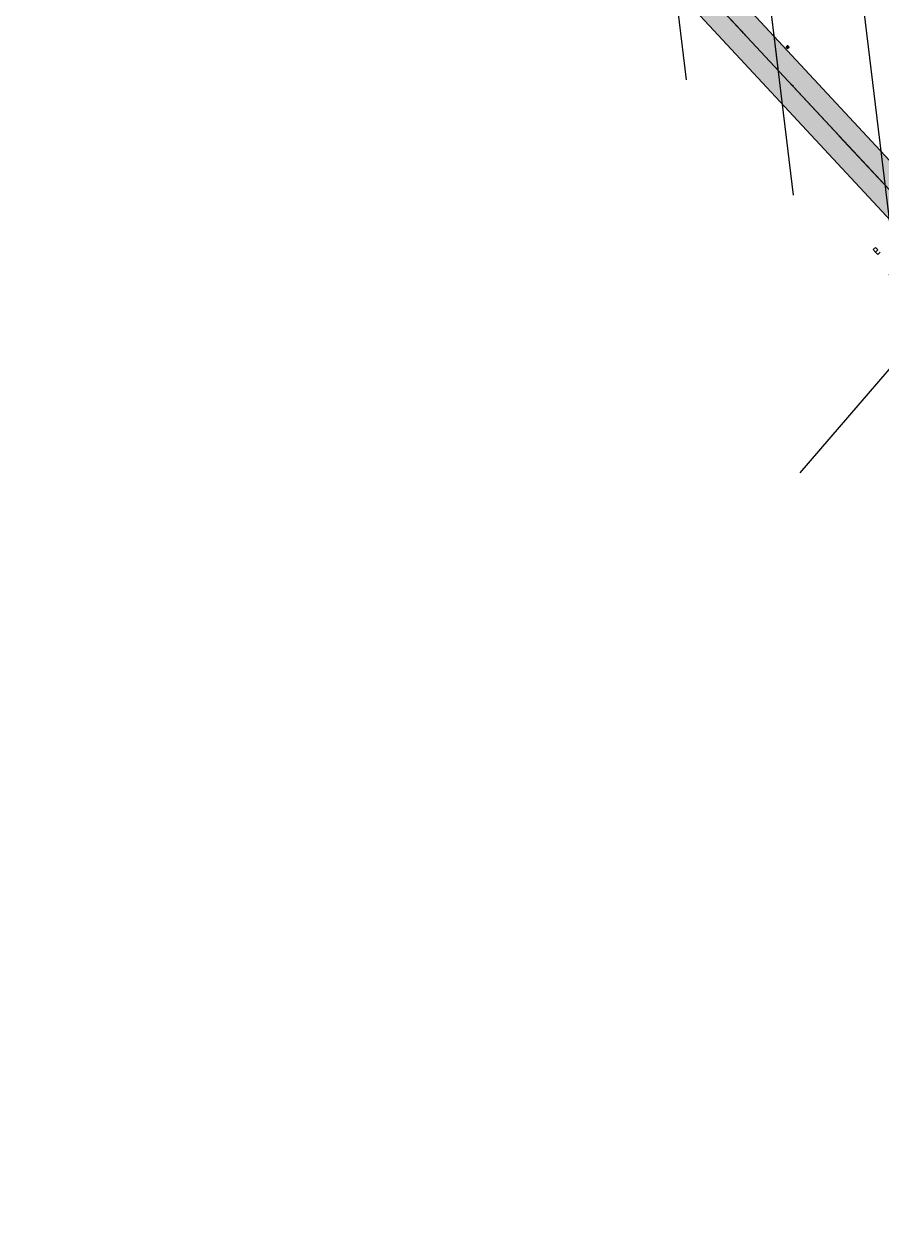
# Model space of a CAD drawing. Header units: inches. Extents: x 400392 to 401495, y 4543971 to 4544133.
# Drawn here: x 400437.48 to 400469.48, y 4543974.62 to 4544019.14 of the extents above; entities that cross this region are included whole.
import ezdxf

# ---------------------------------------------------------------- set-up
doc = ezdxf.new("R2010")
doc.units = ezdxf.units.IN
doc.header["$MEASUREMENT"] = 0
doc.linetypes.add('AKS', pattern=[3, 2.5, -0.25, 0, -0.25])
doc.layers.add('A-DETL-GENF', color=92, linetype='Continuous', lineweight=9)
for name, color, linetype in [('aks prota', 2, 'AKS'), ('kolon tarama prota', 252, 'Continuous'), ('not çizgisi prota', 4, 'Continuous'), ('perde prota', 1, 'Continuous'), ('st-s_level (kot)', 6, 'Continuous'), ('st_s_ölçü', 4, 'Continuous')]:
    doc.layers.add(name, color=color, linetype=linetype)
doc.styles.add('OLCU', font='romanstw.shx')
doc.dimstyles.new('1-50', dxfattribs={"dimtxt": 10, "dimasz": 4, "dimexe": 4, "dimexo": 8, "dimgap": 4, "dimtad": 1, "dimdec": 1, "dimrnd": 0.05, "dimzin": 9, "dimdsep": 46, "dimtxsty": 'OLCU', "dimblk1": 'OBLIQUE', "dimblk2": 'OBLIQUE', "dimsah": 1, "dimcen": 2, "dimdle": 4, "dimclrd": 4, "dimclre": 4, "dimclrt": 3, "dimadec": 1, "dimazin": 0, "dimtfac": 1, "dimtdec": 1, "dimtix": 1, "dimtmove": 2, "dimatfit": 3, "dimldrblk": 'OBLIQUE', "dimfxl": 1, "dimtvp": 1, "dimtolj": 1, "dimtzin": 1, "dimarcsym": 0})

# ---------------------------------------------------------------- blocks, each defined once
blk = doc.blocks.new('+24.06 mekanik')
at = {"layer": 'kolon tarama prota', "color": 253}
for p, q in [((80965, 158998), (80900, 158951)), ((80900, 158951), (80965, 158998)), ((80900, 158951), (80947, 158886)), ((80947, 158886), (80900, 158951)), ((80900, 158951), (80900, 158951)), ((80930, 158969), (80933, 158964)), ((80933, 158964), (80930, 158969)), ((80930, 158969), (80930, 158969)), ((80933, 158964), (80933, 158964)), ((80937, 158959), (80941, 158954)), ((80941, 158954), (80937, 158959)), ((80937, 158959), (80937, 158959)), ((80941, 158970), (80938, 158975)), ((80938, 158975), (80941, 158970)), ((80938, 158975), (80938, 158975)), ((80941, 158970), (80941, 158970)), ((80941, 158954), (80941, 158954)), ((80948, 158942), (80943, 158938)), ((80943, 158938), (80948, 158942)), ((80943, 158938), (80943, 158938)), ((80949, 158960), (80945, 158965)), ((80945, 158965), (80949, 158960)), ((80945, 158965), (80945, 158965)), ((80945, 158949), (80948, 158944)), ((80948, 158944), (80945, 158949)), ((80945, 158949), (80945, 158949)), ((80948, 158944), (80948, 158944)), ((80948, 158942), (80948, 158942)), ((80949, 158960), (80949, 158960)), ((80956, 158950), (80953, 158955)), ((80953, 158955), (80956, 158950)), ((80953, 158955), (80953, 158955)), ((80956, 158950), (80956, 158950)), ((80963, 158953), (80958, 158949)), ((80958, 158949), (80963, 158953)), ((80958, 158949), (80958, 158949)), ((80963, 158953), (80963, 158953)), ((80964, 158941), (80969, 158945)), ((80969, 158945), (80964, 158941)), ((80964, 158941), (80964, 158941)), ((80967, 158935), (80964, 158940)), ((80964, 158940), (80967, 158935)), ((80964, 158940), (80964, 158940)), ((81012, 158933), (80965, 158998)), ((80965, 158998), (81012, 158933)), ((80965, 158998), (80965, 158998)), ((80973, 158960), (80969, 158957)), ((80969, 158957), (80973, 158960)), ((80969, 158957), (80969, 158957)), ((80969, 158945), (80969, 158945)), ((80973, 158960), (80973, 158960)), ((80975, 158949), (80979, 158952)), ((80979, 158952), (80975, 158949)), ((80975, 158949), (80975, 158949)), ((80983, 158967), (80979, 158964)), ((80979, 158964), (80983, 158967)), ((80979, 158964), (80979, 158964)), ((80979, 158952), (80979, 158952)), ((80983, 158967), (80983, 158967)), ((80984, 158956), (80989, 158959)), ((80989, 158959), (80984, 158956)), ((80984, 158956), (80984, 158956)), ((80989, 158959), (80989, 158959)), ((80927, 158927), (80923, 158924)), ((80923, 158924), (80927, 158927)), ((80923, 158924), (80923, 158924)), ((80927, 158927), (80927, 158927)), ((80929, 158916), (80933, 158919)), ((80933, 158919), (80929, 158916)), ((80929, 158916), (80929, 158916)), ((80937, 158934), (80933, 158931)), ((80933, 158931), (80937, 158934)), ((80933, 158931), (80933, 158931)), ((80933, 158919), (80933, 158919)), ((80937, 158934), (80937, 158934)), ((80939, 158923), (80943, 158926)), ((80943, 158926), (80939, 158923)), ((80939, 158923), (80939, 158923)), ((80943, 158926), (80943, 158926)), ((80947, 158886), (81012, 158933)), ((81012, 158933), (80947, 158886)), ((80947, 158886), (80947, 158886)), ((80949, 158930), (80954, 158934)), ((80954, 158934), (80949, 158930)), ((80949, 158930), (80949, 158930)), ((80954, 158934), (80954, 158934)), ((80956, 158934), (80959, 158929)), ((80959, 158929), (80956, 158934)), ((80956, 158934), (80956, 158934)), ((80959, 158929), (80959, 158929)), ((80963, 158923), (80967, 158919)), ((80967, 158919), (80963, 158923)), ((80963, 158923), (80963, 158923)), ((80967, 158935), (80967, 158935)), ((80967, 158919), (80967, 158919)), ((80975, 158925), (80971, 158929)), ((80971, 158929), (80975, 158925)), ((80971, 158929), (80971, 158929)), ((80971, 158913), (80974, 158909)), ((80974, 158909), (80971, 158913)), ((80971, 158913), (80971, 158913)), ((80974, 158909), (80974, 158909)), ((80975, 158925), (80975, 158925)), ((80982, 158915), (80979, 158919)), ((80979, 158919), (80982, 158915)), ((80979, 158919), (80979, 158919)), ((80982, 158915), (80982, 158915)), ((81012, 158933), (81012, 158933))]:
    blk.add_line(p, q, dxfattribs=at)
for centre, radius, start, end in [((80956, 158942), 40, 126, 306), ((80956, 158942), 40, 126, 306), ((80956, 158942), 37.3, 133.6967, 208.3033), ((80956, 158942), 37.3, 133.6967, 208.3033), ((80956, 158942), 33, 0, 180), ((80956, 158942), 33, 180, 0), ((80956, 158942), 32, 134.9893, 207.0107), ((80956, 158942), 32, 134.9893, 207.0107), ((80956, 158942), 30, 126, 306), ((80956, 158942), 30, 126, 306), ((80956, 158942), 25, 126, 306), ((80956, 158942), 25, 126, 306), ((80956, 158942), 25.3, 137.3831, 204.6169), ((80956, 158942), 25.3, 137.3831, 204.6169), ((80956, 158942), 40, 306, 126), ((80956, 158942), 40, 306, 126), ((80956, 158942), 20, 140.4775, 201.5225), ((80956, 158942), 20, 140.4775, 201.5225), ((80956, 158942), 37.3, 43.6967, 118.3033), ((80956, 158942), 37.3, 43.6967, 118.3033), ((80956, 158942), 30, 306, 126), ((80956, 158942), 30, 306, 126), ((80956, 158925), 16.5, 90, 270), ((80956, 158942), 32, 44.9893, 117.0107), ((80956, 158942), 32, 44.9893, 117.0107), ((80956, 158942), 25, 306, 126), ((80956, 158942), 25, 306, 126), ((80956, 158942), 13.3, 148.0243, 193.9757), ((80956, 158942), 13.3, 148.0243, 193.9757), ((80956, 158942), 25.3, 47.3831, 114.6169), ((80956, 158942), 25.3, 47.3831, 114.6169), ((80956, 158942), 8, 164.6822, 177.3178), ((80956, 158942), 8, 164.6822, 177.3178), ((80956, 158942), 20, 50.4775, 111.5225), ((80956, 158942), 20, 50.4775, 111.5225), ((80956, 158942), 13.3, 58.0243, 103.9757), ((80956, 158942), 13.3, 58.0243, 103.9757), ((80956, 158958), 16.5, 270, 90), ((80956, 158942), 8, 74.6822, 87.3178), ((80956, 158942), 8, 74.6822, 87.3178), ((80956, 158942), 8, 344.6822, 357.3178), ((80956, 158942), 8, 344.6822, 357.3178), ((80956, 158942), 13.3, 328.0243, 13.9757), ((80956, 158942), 13.3, 328.0243, 13.9757), ((80956, 158942), 20, 320.4775, 21.5225), ((80956, 158942), 20, 320.4775, 21.5225), ((80956, 158942), 25.3, 317.3831, 24.6169), ((80956, 158942), 25.3, 317.3831, 24.6169), ((80956, 158942), 32, 314.9893, 27.0107), ((80956, 158942), 32, 314.9893, 27.0107), ((80956, 158942), 37.3, 313.6967, 28.3033), ((80956, 158942), 37.3, 313.6967, 28.3033), ((80956, 158942), 37.3, 223.6967, 298.3033), ((80956, 158942), 37.3, 223.6967, 298.3033), ((80956, 158942), 32, 224.9893, 297.0107), ((80956, 158942), 32, 224.9893, 297.0107), ((80956, 158942), 25.3, 227.3831, 294.6169), ((80956, 158942), 25.3, 227.3831, 294.6169), ((80956, 158942), 20, 230.4775, 291.5225), ((80956, 158942), 20, 230.4775, 291.5225), ((80956, 158942), 13.3, 238.0243, 283.9757), ((80956, 158942), 13.3, 238.0243, 283.9757), ((80956, 158942), 8, 254.6822, 267.3178), ((80956, 158942), 8, 254.6822, 267.3178)]:
    blk.add_arc(centre, radius, start, end, dxfattribs=at)
blk = doc.blocks.new('A$C1a5ef8c2')
at = {"layer": 'kolon tarama prota'}
h = blk.add_hatch(color=256, dxfattribs=at)
h.dxf.hatch_style = 1
h.paths.add_polyline_path([(82.338, 34.969), (49.159, 70.643), (49.467, 68.11), (80.559, 34.679), (80.339, 34.475), (81.02, 33.743)])
at = {"layer": 'aks prota', "ltscale": 10}
for p, q in [((78.611, 33.837), (67.36, 126.484)), ((78.611, 33.837), (67.36, 126.484)), ((78.611, 33.837), (67.36, 126.484)), ((78.611, 33.837), (67.36, 126.484)), ((78.611, 33.837), (67.36, 126.484)), ((78.611, 33.837), (67.36, 126.484)), ((74.614, 38.135), (63.936, 126.068)), ((74.614, 38.135), (63.936, 126.068)), ((74.614, 38.135), (63.936, 126.068)), ((74.614, 38.135), (63.936, 126.068)), ((74.614, 38.135), (63.936, 126.068)), ((74.614, 38.135), (63.936, 126.068)), ((74.042, 42.848), (63.936, 126.068)), ((70.617, 42.433), (60.511, 125.652)), ((70.617, 42.433), (60.511, 125.652)), ((70.617, 42.433), (60.511, 125.652)), ((70.617, 42.433), (60.511, 125.652)), ((70.617, 42.433), (60.511, 125.652)), ((70.617, 42.433), (60.511, 125.651)), ((113.836, 0), (0.841, 121.496)), ((113.836, 0), (0.841, 121.496)), ((113.836, 0), (0.841, 121.496)), ((111.979, 1.996), (0.841, 121.496)), ((113.836, 0), (0.841, 121.496)), ((101.29, 13.49), (17.243, 103.86)), ((101.29, 13.49), (17.243, 103.86))]:
    blk.add_line(p, q, dxfattribs=at)
at = {"layer": 'perde prota'}
blk.add_lwpolyline([(82.338, 34.969), (81.02, 33.743), (80.339, 34.475), (80.559, 34.679), (49.467, 68.11), (49.159, 70.643), (82.338, 34.969)], dxfattribs=at)
at = {"layer": 'st_s_ölçü', "color": 6, "lineweight": 0}
for points in [[(77.763, 36.09), (77.679, 36.18), (77.588, 36.096), (77.672, 36.006), (77.588, 36.096)], [(77.763, 36.09), (77.679, 36.18), (77.588, 36.096), (77.672, 36.006), (77.588, 36.096)], [(77.763, 36.09), (77.672, 36.006), (77.757, 35.915), (77.847, 35.999)], [(77.763, 36.09), (77.672, 36.006), (77.757, 35.915), (77.847, 35.999)]]:
    blk.add_lwpolyline(points, dxfattribs=at)
at = {"layer": 'A-DETL-GENF', "xscale": 0.001000000000024428, "yscale": 0.001000000000024428, "zscale": 0.001000000000024428, "rotation": 276.923993958082}
blk.add_blockref('+24.06 mekanik', (-93.149, 104.863), dxfattribs=at)
at = {"layer": 'st-s_level (kot)', "color": 6, "style": 'OLCU', "width": 0.8}
for tag, p, rotation in [('D=60', (41.417, 99.58), 312.924), ('D=60', (34.914, 96.881), 312.924), ('D=60', (41.724, 89.558), 312.924), ('D=60', (74.072, 82.365), 276.924), ('D=90', (58.452, 80.894), 312.924), ('D=60', (82.07, 73.768), 276.924), ('D=60', (66.17, 72.697), 312.924), ('D=60', (59.529, 70.146), 312.924), ('D=60', (74.283, 63.914), 312.924), ('D=60', (67.523, 61.55), 312.924), ('D=60', (81.905, 55.778), 312.924), ('D=60', (75.518, 52.954), 312.924), ('D=60', (83.512, 44.358), 312.924), ('D=60', (93.868, 42.953), 312.924), ('D=60', (102.234, 34.187), 312.924), ('D=60', (95.218, 31.81), 312.924), ('D=60', (99.288, 27.664), 312.924), ('+22.51', (112.229, 23.935), 312.924), ('+20.81', (108.552, 21.5), 312.924), ('D=80', (97.117, 17.526), 312.924)]:
    blk.add_attdef(tag, p, '', height=0.2, rotation=rotation, dxfattribs=at)
blk = doc.blocks.new('_Oblique')
at = {"layer": 'st_s_ölçü', "lineweight": -2}
blk.add_line((-0.5, -0.5), (0.5, 0.5), dxfattribs=at)

msp = doc.modelspace()

# ---------------------------------------------------------------- hatches: boundary and pattern name
at = {"layer": 'kolon tarama prota'}
h = msp.add_hatch(color=256, dxfattribs=at)
h.dxf.hatch_style = 1
h.paths.add_polyline_path([(400473.93, 4544009.589), (400440.752, 4544045.263), (400441.059, 4544042.73), (400472.151, 4544009.299), (400471.931, 4544009.095), (400472.612, 4544008.363)])

# ---------------------------------------------------------------- linework, layer by layer
at = {"layer": 'aks prota', "ltscale": 10}
for p, q in [((400470.204, 4544008.457), (400458.953, 4544101.104)), ((400470.204, 4544008.457), (400458.953, 4544101.104)), ((400470.204, 4544008.457), (400458.953, 4544101.104)), ((400470.204, 4544008.457), (400458.953, 4544101.104)), ((400470.204, 4544008.457), (400458.953, 4544101.104)), ((400470.204, 4544008.457), (400458.953, 4544101.104)), ((400466.206, 4544012.755), (400455.528, 4544100.688)), ((400466.206, 4544012.755), (400455.528, 4544100.688)), ((400466.206, 4544012.755), (400455.528, 4544100.688)), ((400466.206, 4544012.755), (400455.528, 4544100.688)), ((400466.206, 4544012.755), (400455.528, 4544100.688)), ((400466.206, 4544012.755), (400455.528, 4544100.688)), ((400465.634, 4544017.469), (400455.528, 4544100.688)), ((400462.209, 4544017.053), (400452.103, 4544100.272)), ((400462.209, 4544017.053), (400452.103, 4544100.272)), ((400462.209, 4544017.053), (400452.103, 4544100.272)), ((400462.209, 4544017.053), (400452.103, 4544100.272)), ((400462.209, 4544017.053), (400452.103, 4544100.272)), ((400462.209, 4544017.053), (400452.103, 4544100.271)), ((400505.428, 4543974.62), (400392.433, 4544096.116)), ((400505.428, 4543974.62), (400392.433, 4544096.116)), ((400505.428, 4543974.62), (400392.433, 4544096.116)), ((400503.572, 4543976.617), (400392.433, 4544096.116)), ((400505.428, 4543974.62), (400392.433, 4544096.116)), ((400492.882, 4543988.11), (400408.835, 4544078.48)), ((400492.882, 4543988.11), (400408.835, 4544078.48))]:
    msp.add_line(p, q, dxfattribs=at)
at = {"layer": 'perde prota'}
msp.add_lwpolyline([(400473.93, 4544009.589), (400472.612, 4544008.363), (400471.931, 4544009.095), (400472.151, 4544009.299), (400441.059, 4544042.73), (400440.752, 4544045.263), (400473.93, 4544009.589)], dxfattribs=at)
at = {"layer": 'st_s_ölçü', "color": 6, "lineweight": 0}
for points in [[(400469.355, 4544010.71), (400469.271, 4544010.801), (400469.18, 4544010.716), (400469.265, 4544010.626), (400469.18, 4544010.716)], [(400469.355, 4544010.71), (400469.271, 4544010.801), (400469.18, 4544010.716), (400469.265, 4544010.626), (400469.18, 4544010.716)], [(400469.355, 4544010.71), (400469.265, 4544010.626), (400469.349, 4544010.535), (400469.44, 4544010.619)], [(400469.355, 4544010.71), (400469.265, 4544010.626), (400469.349, 4544010.535), (400469.44, 4544010.619)]]:
    msp.add_lwpolyline(points, dxfattribs=at)

# ---------------------------------------------------------------- block references
msp.add_blockref('A$C1a5ef8c2', (400391.592, 4543974.62))
at = {"layer": 'A-DETL-GENF', "xscale": 0.001000000000024428, "yscale": 0.001000000000024428, "zscale": 0.001000000000024428, "rotation": 276.923993958082}
msp.add_blockref('+24.06 mekanik', (400298.444, 4544079.483), dxfattribs=at)

# ---------------------------------------------------------------- leaders
at = {"layer": 'not çizgisi prota'}
msp.add_leader([(400471.99, 4544008.819), (400470.755, 4544008.726), (400469.763, 4544009.792)], dimstyle='1-50', override={"dimasz": 12, "dimgap": 4, "dimtad": 0}, dxfattribs=at)
msp.add_leader([(400471.99, 4544008.819), (400470.755, 4544008.726), (400469.763, 4544009.792)], dimstyle='1-50', override={"dimasz": 12, "dimgap": 4, "dimtad": 0}, dxfattribs=at)

doc.saveas('drawing.dxf')
